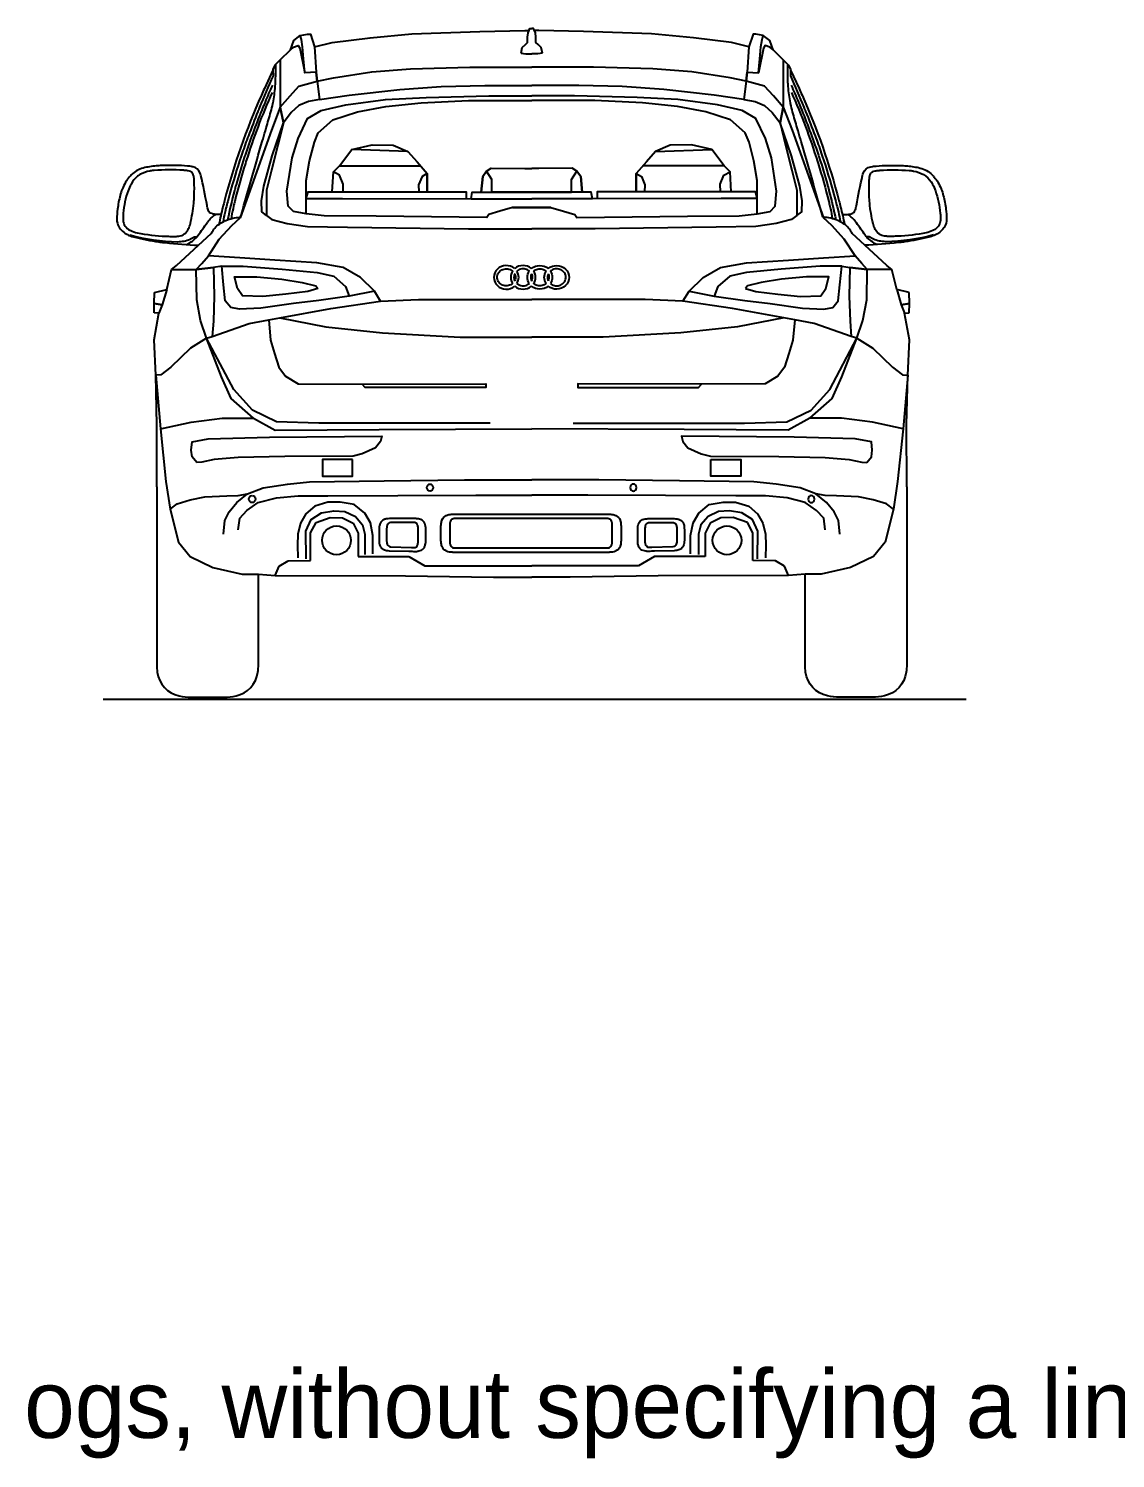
# Model space of a CAD drawing. Header units: millimetres. Extents: x -736 to -723.1, y -2314.2 to -2307.3.
# Drawn here: x -730.685 to -727.963, y -2314.202 to -2310.62 of the extents above; entities that cross this region are included whole.
import ezdxf

# ---------------------------------------------------------------- set-up
doc = ezdxf.new("R2010")
doc.units = ezdxf.units.MM
doc.layers.add('DwgFree.com-Lineas perimetro', color=250, linetype='Continuous')

msp = doc.modelspace()

# ---------------------------------------------------------------- linework, layer by layer
at = {"layer": 'DwgFree.com-Lineas perimetro', "color": 18, "true_color": 0x000000}
for p, q in [((-729.9561, -2310.7976), (-729.8818, -2310.7863)), ((-729.8818, -2310.7863), (-729.7556, -2310.7727)), ((-729.7556, -2310.7727), (-729.6516, -2310.7653)), ((-729.6516, -2310.7653), (-729.5427, -2310.7628)), ((-729.1982, -2310.7653), (-729.3071, -2310.7628)), ((-729.0942, -2310.7727), (-729.1982, -2310.7653)), ((-728.9679, -2310.7863), (-729.0942, -2310.7727)), ((-728.8937, -2310.7976), (-728.9679, -2310.7863)), ((-730.3707, -2311.3089), (-730.3697, -2311.2814)), ((-730.3697, -2311.2814), (-730.339, -2311.2739)), ((-730.339, -2311.2739), (-730.3503, -2311.3116)), ((-728.4801, -2311.2814), (-728.5108, -2311.2739)), ((-728.5108, -2311.2739), (-728.4995, -2311.3116)), ((-728.4791, -2311.3089), (-728.4801, -2311.2814)), ((-730.3708, -2311.3993), (-730.3588, -2311.3326)), ((-730.3702, -2311.3321), (-730.3707, -2311.3089)), ((-730.3503, -2311.3116), (-730.3707, -2311.3089)), ((-730.3707, -2311.3089), (-730.3503, -2311.3116)), ((-730.3588, -2311.3326), (-730.3702, -2311.3321)), ((-730.3503, -2311.3116), (-730.3588, -2311.3326)), ((-728.4995, -2311.3116), (-728.4791, -2311.3089)), ((-728.4791, -2311.3089), (-728.4995, -2311.3116)), ((-728.4995, -2311.3116), (-728.491, -2311.3326)), ((-728.491, -2311.3326), (-728.4796, -2311.3321)), ((-728.479, -2311.3993), (-728.491, -2311.3326)), ((-728.4796, -2311.3321), (-728.4791, -2311.3089)), ((-730.3664, -2311.4878), (-730.3708, -2311.3993)), ((-728.4834, -2311.4878), (-728.479, -2311.3993)), ((-730.3636, -2311.6127), (-730.3664, -2311.4878)), ((-730.3664, -2311.4878), (-730.3549, -2311.6228)), ((-728.4834, -2311.4878), (-728.4949, -2311.6228)), ((-728.4862, -2311.6127), (-728.4834, -2311.4878)), ((-730.364, -2311.768), (-730.3636, -2311.6127)), ((-728.4858, -2311.768), (-728.4862, -2311.6127)), ((-730.3549, -2311.6228), (-730.3413, -2311.7544)), ((-728.4949, -2311.6228), (-728.5085, -2311.7544)), ((-730.3413, -2311.7544), (-730.3305, -2311.8243)), ((-728.5085, -2311.7544), (-728.5193, -2311.8243)), ((-730.3305, -2311.8243), (-730.3096, -2311.9066)), ((-728.5193, -2311.8243), (-728.5401, -2311.9066)), ((-729.9788, -2311.8831), (-729.9649, -2311.8572)), ((-729.9649, -2311.8572), (-729.9294, -2311.8448)), ((-729.9294, -2311.8448), (-729.8987, -2311.8457)), ((-729.8987, -2311.8457), (-729.8718, -2311.8591)), ((-729.8718, -2311.8591), (-729.8593, -2311.8841)), ((-728.978, -2311.8591), (-728.9905, -2311.8841)), ((-728.9511, -2311.8457), (-728.978, -2311.8591)), ((-728.9204, -2311.8448), (-728.9511, -2311.8457)), ((-728.8848, -2311.8572), (-728.9204, -2311.8448)), ((-728.871, -2311.8831), (-728.8848, -2311.8572)), ((-730.3096, -2311.9066), (-730.2806, -2311.9425)), ((-729.9788, -2311.9525), (-729.9788, -2311.8831)), ((-729.8593, -2311.8841), (-729.8593, -2311.9427)), ((-728.9905, -2311.8841), (-728.9905, -2311.9427)), ((-728.871, -2311.9525), (-728.871, -2311.8831)), ((-728.5401, -2311.9066), (-728.5692, -2311.9425)), ((-730.2806, -2311.9425), (-730.2232, -2311.9699)), ((-729.8593, -2311.9427), (-729.7326, -2311.9427)), ((-729.7326, -2311.9427), (-729.6922, -2311.9657)), ((-729.1172, -2311.9427), (-729.1575, -2311.9657)), ((-728.9905, -2311.9427), (-729.1172, -2311.9427)), ((-728.5692, -2311.9425), (-728.6265, -2311.9699)), ((-730.2232, -2311.9699), (-730.1497, -2311.987)), ((-730.0677, -2311.9903), (-730.0574, -2311.9669)), ((-730.0574, -2311.9669), (-730.0352, -2311.9537)), ((-730.0352, -2311.9537), (-729.9788, -2311.9525)), ((-729.6922, -2311.9657), (-729.4249, -2311.9657)), ((-729.1575, -2311.9657), (-729.4249, -2311.9657)), ((-728.8146, -2311.9537), (-728.871, -2311.9525)), ((-728.7923, -2311.9669), (-728.8146, -2311.9537)), ((-728.7821, -2311.9903), (-728.7923, -2311.9669)), ((-728.6265, -2311.9699), (-728.7001, -2311.987)), ((-730.1497, -2311.987), (-730.1093, -2311.987)), ((-730.1093, -2311.987), (-730.0677, -2311.9903)), ((-728.7405, -2311.987), (-728.7821, -2311.9903)), ((-728.7001, -2311.987), (-728.7405, -2311.987))]:
    msp.add_line(p, q, dxfattribs=at)
for points in [[(-730.0681, -2310.7117), (-730.0545, -2310.6981), (-730.0292, -2310.6727), (-730.021, -2310.6499), (-730.0046, -2310.6374), (-729.9863, -2310.6335), (-729.9793, -2310.6335), (-729.9687, -2310.6653), (-729.9645, -2310.729), (-729.9931, -2310.7304), (-729.9962, -2310.696), (-729.9989, -2310.6652), (-730.0017, -2310.6472), (-730.0046, -2310.6374)], [(-729.9687, -2310.6653), (-729.925, -2310.6551), (-729.8299, -2310.6431), (-729.7249, -2310.6332), (-729.5547, -2310.627), (-729.4425, -2310.625), (-729.4316, -2310.6249)], [(-729.4515, -2310.6811), (-729.4485, -2310.6674), (-729.4409, -2310.66), (-729.4354, -2310.6543), (-729.4354, -2310.6412), (-729.434, -2310.6302), (-729.4294, -2310.6199), (-729.4249, -2310.6199)], [(-729.3983, -2310.6811), (-729.4013, -2310.6674), (-729.4089, -2310.66), (-729.4144, -2310.6543), (-729.4144, -2310.6412), (-729.4158, -2310.6302), (-729.4204, -2310.6199), (-729.4249, -2310.6199)], [(-728.8811, -2310.6653), (-728.9248, -2310.6551), (-729.0199, -2310.6431), (-729.1248, -2310.6332), (-729.2951, -2310.627), (-729.4073, -2310.625), (-729.4182, -2310.6249)], [(-728.7817, -2310.7117), (-728.7953, -2310.6981), (-728.8206, -2310.6727), (-728.8288, -2310.6499), (-728.8452, -2310.6374), (-728.8635, -2310.6335), (-728.8705, -2310.6335), (-728.8811, -2310.6653), (-728.8853, -2310.729), (-728.8567, -2310.7304), (-728.8536, -2310.696), (-728.8509, -2310.6652), (-728.8481, -2310.6472), (-728.8452, -2310.6374)], [(-730.0292, -2310.6727), (-730.0211, -2310.6666), (-730.0098, -2310.6619), (-730.0056, -2310.6691), (-729.9931, -2310.7304)], [(-729.4515, -2310.6811), (-729.4398, -2310.6833), (-729.4249, -2310.6833)], [(-729.3983, -2310.6811), (-729.41, -2310.6833), (-729.4249, -2310.6833)], [(-728.8206, -2310.6727), (-728.8287, -2310.6666), (-728.84, -2310.6619), (-728.8442, -2310.6691), (-728.8567, -2310.7304)], [(-730.0545, -2310.6981), (-730.0545, -2310.817), (-730.0301, -2310.788), (-730.0081, -2310.7642), (-729.9622, -2310.7518), (-729.9645, -2310.729), (-729.9622, -2310.7518), (-729.9217, -2310.743), (-729.8256, -2310.728), (-729.7284, -2310.7209), (-729.5799, -2310.7165), (-729.4249, -2310.7165)], [(-728.7953, -2310.6981), (-728.7953, -2310.817), (-728.8197, -2310.788), (-728.8417, -2310.7642), (-728.8875, -2310.7518), (-728.8853, -2310.729), (-728.8875, -2310.7518), (-728.9281, -2310.743), (-729.0242, -2310.728), (-729.1214, -2310.7209), (-729.2699, -2310.7165), (-729.4249, -2310.7165)], [(-729.9622, -2310.7518), (-729.9561, -2310.7976), (-729.9841, -2310.8028), (-730.0082, -2310.8129), (-730.0274, -2310.8299), (-730.0469, -2310.8561), (-730.0545, -2310.817), (-730.0469, -2310.8561), (-730.0608, -2310.9117), (-730.0765, -2310.9743), (-730.0891, -2311.0245), (-730.0891, -2311.088), (-730.1009, -2311.0789), (-730.1019, -2311.0513), (-730.0961, -2311.0145), (-730.0753, -2310.9386), (-730.0469, -2310.8561)], [(-728.8875, -2310.7518), (-728.8937, -2310.7976), (-728.8657, -2310.8028), (-728.8416, -2310.8129), (-728.8224, -2310.8299), (-728.8029, -2310.8561), (-728.7953, -2310.817), (-728.8029, -2310.8561), (-728.789, -2310.9117), (-728.7733, -2310.9743), (-728.7607, -2311.0245), (-728.7607, -2311.088), (-728.7488, -2311.0789), (-728.7479, -2311.0513), (-728.7537, -2311.0145), (-728.7745, -2310.9386), (-728.8029, -2310.8561)], [(-729.4731, -2311.0684), (-729.4249, -2311.0684), (-729.4731, -2311.0684), (-729.5046, -2311.0777), (-729.5327, -2311.0859), (-729.5376, -2311.0932), (-729.8145, -2311.0897), (-729.9443, -2311.0887), (-729.9896, -2311.0839), (-730.0216, -2311.0784), (-730.0345, -2311.0648), (-730.0379, -2311.0268), (-730.025, -2310.9439), (-730.01, -2310.895), (-729.9862, -2310.8447), (-729.9523, -2310.825), (-729.8904, -2310.8107), (-729.7912, -2310.7978), (-729.6892, -2310.7924), (-729.532, -2310.7886), (-729.4249, -2310.7886)], [(-729.5427, -2310.7628), (-729.4249, -2310.7628)], [(-729.3071, -2310.7628), (-729.4249, -2310.7628)], [(-729.3767, -2311.0684), (-729.4249, -2311.0684), (-729.3767, -2311.0684), (-729.3452, -2311.0777), (-729.3171, -2311.0859), (-729.3122, -2311.0932), (-729.0352, -2311.0897), (-728.9055, -2311.0887), (-728.8601, -2311.0839), (-728.8282, -2311.0784), (-728.8153, -2311.0648), (-728.8119, -2311.0268), (-728.8248, -2310.9439), (-728.8398, -2310.895), (-728.8635, -2310.8447), (-728.8975, -2310.825), (-728.9594, -2310.8107), (-729.0586, -2310.7978), (-729.1606, -2310.7924), (-729.3177, -2310.7886), (-729.4249, -2310.7886)], [(-730.0545, -2310.817), (-730.0767, -2310.8742), (-730.1552, -2311.0944)], [(-729.9896, -2311.0839), (-729.9896, -2311.0456), (-729.9896, -2311.0003), (-729.9811, -2310.9515), (-729.9691, -2310.9044), (-729.9597, -2310.8813), (-729.9229, -2310.8487), (-729.8612, -2310.8282), (-729.7901, -2310.8153), (-729.7019, -2310.8059), (-729.5829, -2310.7999), (-729.4672, -2310.7999), (-729.4249, -2310.7999)], [(-728.8601, -2311.0839), (-728.8601, -2311.0456), (-728.8601, -2311.0003), (-728.8687, -2310.9515), (-728.8807, -2310.9044), (-728.8901, -2310.8813), (-728.9269, -2310.8487), (-728.9886, -2310.8282), (-729.0597, -2310.8153), (-729.1479, -2310.8059), (-729.2669, -2310.7999), (-729.3825, -2310.7999), (-729.4249, -2310.7999)], [(-728.7953, -2310.817), (-728.773, -2310.8742), (-728.6946, -2311.0944)], [(-729.9245, -2311.0289), (-729.9216, -2310.9785), (-729.9065, -2310.9634), (-729.8758, -2310.9229), (-729.8248, -2310.9113), (-729.772, -2310.9118), (-729.7349, -2310.9275), (-729.7122, -2310.9536), (-729.6865, -2310.9833), (-729.6865, -2311.0289), (-729.6865, -2310.9833), (-729.6994, -2310.9907), (-729.7081, -2311.0116), (-729.7076, -2311.0289)], [(-729.7349, -2310.9275), (-729.8758, -2310.9229)], [(-728.9253, -2311.0289), (-728.9282, -2310.9785), (-728.9433, -2310.9634), (-728.974, -2310.9229), (-729.025, -2310.9113), (-729.0778, -2310.9118), (-729.1149, -2310.9275), (-729.1375, -2310.9536), (-729.1633, -2310.9833), (-729.1633, -2311.0289), (-729.1633, -2310.9833), (-729.1504, -2310.9907), (-729.1417, -2311.0116), (-729.1421, -2311.0289)], [(-729.1149, -2310.9275), (-728.974, -2310.9229)], [(-729.9065, -2310.9634), (-729.7055, -2310.9634), (-729.7045, -2310.9625)], [(-729.5769, -2311.0465), (-729.5739, -2311.0296), (-729.5512, -2311.0296), (-729.5249, -2311.0296), (-729.4249, -2311.0296), (-729.5249, -2311.0296), (-729.5245, -2310.9978), (-729.5381, -2310.9774), (-729.5476, -2310.9906), (-729.5512, -2311.0296), (-729.5476, -2310.9906), (-729.5381, -2310.9774), (-729.5263, -2310.9697), (-729.4424, -2310.9702), (-729.4249, -2310.9703)], [(-729.2729, -2311.0465), (-729.2759, -2311.0296), (-729.2986, -2311.0296), (-729.3249, -2311.0296), (-729.4249, -2311.0296), (-729.3249, -2311.0296), (-729.3253, -2310.9978), (-729.3117, -2310.9774), (-729.3022, -2310.9906), (-729.2986, -2311.0296), (-729.3022, -2310.9906), (-729.3117, -2310.9774), (-729.3235, -2310.9697), (-729.4074, -2310.9702), (-729.4249, -2310.9703)], [(-728.9433, -2310.9634), (-729.1443, -2310.9634), (-729.1453, -2310.9625)], [(-729.8974, -2311.0289), (-729.8972, -2311.0098), (-729.9059, -2310.9872), (-729.9216, -2310.9785)], [(-728.9524, -2311.0289), (-728.9526, -2311.0098), (-728.9439, -2310.9872), (-728.9282, -2310.9785)], [(-729.9896, -2311.0456), (-729.9849, -2311.0289), (-729.9245, -2311.0289), (-729.8974, -2311.0289), (-729.7076, -2311.0289), (-729.6856, -2311.0289), (-729.5887, -2311.0289), (-729.5887, -2311.0465)], [(-729.9896, -2311.0456), (-729.8989, -2311.0456), (-729.5769, -2311.0465), (-729.4249, -2311.0465)], [(-728.8601, -2311.0456), (-728.9509, -2311.0456), (-729.2729, -2311.0465), (-729.4249, -2311.0465)], [(-728.8601, -2311.0456), (-728.8649, -2311.0289), (-728.9253, -2311.0289), (-728.9524, -2311.0289), (-729.1421, -2311.0289), (-729.1642, -2311.0289), (-729.2611, -2311.0289), (-729.2611, -2311.0465)], [(-730.3269, -2311.2237), (-730.2651, -2311.2237), (-730.2514, -2311.2083), (-730.2346, -2311.1893), (-730.2076, -2311.1474), (-730.1762, -2311.1136), (-730.1552, -2311.0944)], [(-730.0891, -2311.088), (-730.0757, -2311.0984), (-730.0371, -2311.1084), (-729.9862, -2311.1156), (-729.8865, -2311.1171), (-729.5835, -2311.1215), (-729.4249, -2311.1215)], [(-728.7607, -2311.088), (-728.7741, -2311.0984), (-728.8127, -2311.1084), (-728.8636, -2311.1156), (-728.9633, -2311.1171), (-729.2663, -2311.1215), (-729.4249, -2311.1215)], [(-728.5228, -2311.2237), (-728.5847, -2311.2237), (-728.5983, -2311.2083), (-728.6152, -2311.1893), (-728.6422, -2311.1474), (-728.6736, -2311.1136), (-728.6946, -2311.0944)], [(-730.339, -2311.2739), (-730.3269, -2311.2237), (-730.3142, -2311.2137), (-730.259, -2311.1628), (-730.2274, -2311.1329)], [(-728.5108, -2311.2739), (-728.5228, -2311.2237), (-728.5356, -2311.2137), (-728.5908, -2311.1628), (-728.6224, -2311.1329)], [(-730.2391, -2311.3955), (-730.225, -2311.391), (-730.1325, -2311.3591), (-730.0836, -2311.3496), (-730.0559, -2311.3443), (-729.9279, -2311.3209), (-729.8037, -2311.3031), (-729.819, -2311.2776), (-729.8539, -2311.2436), (-729.8972, -2311.2181), (-729.9627, -2311.207), (-730.0682, -2311.2002), (-730.1557, -2311.1943), (-730.2346, -2311.1893)], [(-728.6106, -2311.3955), (-728.6248, -2311.391), (-728.7173, -2311.3591), (-728.7662, -2311.3496), (-728.7939, -2311.3443), (-728.9219, -2311.3209), (-729.0461, -2311.3031), (-729.0308, -2311.2776), (-728.9959, -2311.2436), (-728.9525, -2311.2181), (-728.8871, -2311.207), (-728.7816, -2311.2002), (-728.694, -2311.1943), (-728.6152, -2311.1893)], [(-730.2013, -2311.2152), (-730.2216, -2311.2188), (-730.2651, -2311.2237), (-730.2216, -2311.2188), (-730.2198, -2311.2904), (-730.2222, -2311.353), (-730.225, -2311.391)], [(-730.2391, -2311.3955), (-730.2542, -2311.3512), (-730.2638, -2311.2996), (-730.2651, -2311.2237)], [(-729.819, -2311.2776), (-729.8819, -2311.2903), (-729.9584, -2311.3011), (-730.0217, -2311.3089), (-730.1029, -2311.3202), (-730.1566, -2311.3232), (-730.1787, -2311.319), (-730.1924, -2311.3017), (-730.1966, -2311.2618), (-730.2013, -2311.2152), (-730.1476, -2311.2152), (-730.0497, -2311.223), (-729.9626, -2311.2313), (-729.9208, -2311.2403), (-729.891, -2311.2659), (-729.8819, -2311.2903)], [(-729.0308, -2311.2776), (-728.9678, -2311.2903), (-728.8914, -2311.3011), (-728.8281, -2311.3089), (-728.7469, -2311.3202), (-728.6932, -2311.3232), (-728.6711, -2311.319), (-728.6574, -2311.3017), (-728.6532, -2311.2618), (-728.6484, -2311.2152), (-728.7022, -2311.2152), (-728.8, -2311.223), (-728.8872, -2311.2313), (-728.929, -2311.2403), (-728.9588, -2311.2659), (-728.9678, -2311.2903)], [(-728.6484, -2311.2152), (-728.6282, -2311.2188), (-728.5847, -2311.2237), (-728.6282, -2311.2188), (-728.6299, -2311.2904), (-728.6276, -2311.353), (-728.6248, -2311.391)], [(-728.6106, -2311.3955), (-728.5955, -2311.3512), (-728.586, -2311.2996), (-728.5847, -2311.2237)], [(-729.9602, -2311.2707), (-729.9859, -2311.2785), (-730.0408, -2311.285), (-730.0981, -2311.291), (-730.1488, -2311.2892), (-730.1614, -2311.2713), (-730.1691, -2311.2415), (-730.113, -2311.2421), (-730.0503, -2311.2474), (-729.9996, -2311.2564), (-729.9656, -2311.2641), (-729.9602, -2311.2707)], [(-728.8896, -2311.2707), (-728.8639, -2311.2785), (-728.809, -2311.285), (-728.7517, -2311.291), (-728.701, -2311.2892), (-728.6884, -2311.2713), (-728.6807, -2311.2415), (-728.7368, -2311.2421), (-728.7994, -2311.2474), (-728.8502, -2311.2564), (-728.8842, -2311.2641), (-728.8896, -2311.2707)], [(-729.8037, -2311.3031), (-729.7087, -2311.299), (-729.5036, -2311.299), (-729.4249, -2311.299)], [(-729.0461, -2311.3031), (-729.1411, -2311.299), (-729.3462, -2311.299), (-729.4249, -2311.299)], [(-730.0836, -2311.3496), (-730.079, -2311.4008), (-730.0688, -2311.4336), (-730.0581, -2311.4683), (-730.0414, -2311.4909), (-730.0098, -2311.5099), (-729.8499, -2311.511), (-729.5401, -2311.5102), (-729.5401, -2311.5192), (-729.8424, -2311.5192), (-729.8499, -2311.511)], [(-730.0559, -2311.3443), (-729.9406, -2311.3674), (-729.7985, -2311.3821), (-729.6041, -2311.3928), (-729.4249, -2311.3928)], [(-728.7939, -2311.3443), (-728.9092, -2311.3674), (-729.0513, -2311.3821), (-729.2456, -2311.3928), (-729.4249, -2311.3928)], [(-728.7662, -2311.3496), (-728.7708, -2311.4008), (-728.7809, -2311.4336), (-728.7917, -2311.4683), (-728.8084, -2311.4909), (-728.84, -2311.5099), (-728.9999, -2311.511), (-729.3097, -2311.5102), (-729.3097, -2311.5192), (-729.0074, -2311.5192), (-728.9999, -2311.511)], [(-730.3549, -2311.6228), (-730.278, -2311.6059), (-730.2003, -2311.5962), (-730.1215, -2311.5962), (-730.1776, -2311.5465), (-730.2014, -2311.4926), (-730.2391, -2311.3955), (-730.2791, -2311.4203), (-730.3287, -2311.4678), (-730.3537, -2311.4872), (-730.3664, -2311.4878)], [(-729.5286, -2311.6083), (-729.9579, -2311.6083), (-730.064, -2311.6054), (-730.1245, -2311.5762), (-730.1711, -2311.5243), (-730.2391, -2311.3955)], [(-729.3212, -2311.6083), (-728.8919, -2311.6083), (-728.7858, -2311.6054), (-728.7253, -2311.5762), (-728.6787, -2311.5243), (-728.6106, -2311.3955)], [(-728.4949, -2311.6228), (-728.5718, -2311.6059), (-728.6495, -2311.5962), (-728.7283, -2311.5962), (-728.6722, -2311.5465), (-728.6484, -2311.4926), (-728.6106, -2311.3955), (-728.5707, -2311.4203), (-728.5211, -2311.4678), (-728.4961, -2311.4872), (-728.4834, -2311.4878)], [(-730.1215, -2311.5962), (-730.0673, -2311.6258), (-729.8067, -2311.6245), (-729.4249, -2311.6225)], [(-728.7283, -2311.5962), (-728.7825, -2311.6258), (-729.0431, -2311.6245), (-729.4249, -2311.6225)], [(-730.2638, -2311.7071), (-730.2753, -2311.6932), (-730.2777, -2311.6764), (-730.2753, -2311.6556), (-730.2348, -2311.6481), (-730.0817, -2311.6436), (-729.8002, -2311.6408), (-729.8034, -2311.6544), (-729.8158, -2311.67), (-729.8496, -2311.6856), (-729.8724, -2311.6908), (-730.0435, -2311.6921), (-730.1599, -2311.6947), (-730.2198, -2311.6993), (-730.2512, -2311.7061), (-730.2638, -2311.7071)], [(-728.586, -2311.7071), (-728.5744, -2311.6932), (-728.5721, -2311.6764), (-728.5744, -2311.6556), (-728.615, -2311.6481), (-728.7681, -2311.6436), (-729.0496, -2311.6408), (-729.0464, -2311.6544), (-729.034, -2311.67), (-729.0002, -2311.6856), (-728.9774, -2311.6908), (-728.8063, -2311.6921), (-728.6899, -2311.6947), (-728.63, -2311.6993), (-728.5986, -2311.7061), (-728.586, -2311.7071)], [(-730.1966, -2311.8865), (-730.1931, -2311.8522), (-730.1825, -2311.8302), (-730.1631, -2311.8073), (-730.1367, -2311.7853), (-730.0971, -2311.7703), (-730.0368, -2311.7611), (-729.9812, -2311.7555), (-729.7947, -2311.7531), (-729.5929, -2311.7505), (-729.4249, -2311.7505)], [(-728.6532, -2311.8865), (-728.6567, -2311.8522), (-728.6673, -2311.8302), (-728.6867, -2311.8073), (-728.7131, -2311.7853), (-728.7527, -2311.7703), (-728.813, -2311.7611), (-728.8686, -2311.7555), (-729.0551, -2311.7531), (-729.2569, -2311.7505), (-729.4249, -2311.7505)], [(-730.3305, -2311.8243), (-730.3132, -2311.8103), (-730.2802, -2311.8004), (-730.2433, -2311.7931), (-730.1882, -2311.7909), (-730.16, -2311.7893), (-730.1367, -2311.7853)], [(-730.16, -2311.8761), (-730.1563, -2311.8461), (-730.1384, -2311.8272), (-730.1098, -2311.807), (-730.0643, -2311.7952), (-730.0101, -2311.7902), (-729.9357, -2311.7902), (-729.7599, -2311.7897), (-729.5652, -2311.7892), (-729.4249, -2311.7892)], [(-728.6898, -2311.8761), (-728.6935, -2311.8461), (-728.7114, -2311.8272), (-728.74, -2311.807), (-728.7855, -2311.7952), (-728.8397, -2311.7902), (-728.914, -2311.7902), (-729.0899, -2311.7897), (-729.2846, -2311.7892), (-729.4249, -2311.7892)], [(-728.5193, -2311.8243), (-728.5365, -2311.8103), (-728.5695, -2311.8004), (-728.6065, -2311.7931), (-728.6616, -2311.7909), (-728.6898, -2311.7893), (-728.7131, -2311.7853)], [(-729.8229, -2311.9356), (-729.8229, -2311.8897), (-729.8288, -2311.858), (-729.8431, -2311.8343), (-729.8693, -2311.8126), (-729.9044, -2311.8062), (-729.9356, -2311.8062), (-729.9682, -2311.8165), (-729.9904, -2311.8358), (-730.0038, -2311.859), (-730.0107, -2311.8862), (-730.0112, -2311.9144), (-730.0107, -2311.9455)], [(-729.99, -2311.9483), (-729.9908, -2311.8789), (-729.9776, -2311.8501), (-729.9514, -2311.8333), (-729.9202, -2311.8279), (-729.8926, -2311.8294), (-729.8664, -2311.8422), (-729.8486, -2311.8635), (-729.8426, -2311.8867), (-729.8426, -2311.9371)], [(-729.0269, -2311.9356), (-729.0269, -2311.8897), (-729.021, -2311.858), (-729.0066, -2311.8343), (-728.9805, -2311.8126), (-728.9454, -2311.8062), (-728.9142, -2311.8062), (-728.8816, -2311.8165), (-728.8594, -2311.8358), (-728.846, -2311.859), (-728.8391, -2311.8862), (-728.8386, -2311.9144), (-728.8391, -2311.9455)], [(-728.8598, -2311.9483), (-728.859, -2311.8789), (-728.8722, -2311.8501), (-728.8984, -2311.8333), (-728.9295, -2311.8279), (-728.9572, -2311.8294), (-728.9834, -2311.8422), (-729.0012, -2311.8635), (-729.0071, -2311.8867), (-729.0071, -2311.9371)], [(-730.0677, -2311.9903), (-729.7412, -2311.9907), (-729.5209, -2311.9945), (-729.4249, -2311.9945)], [(-728.7821, -2311.9903), (-729.1086, -2311.9907), (-729.3288, -2311.9945), (-729.4249, -2311.9945)], [(-730.4985, -2312.3), (-728.3366, -2312.3)]]:
    msp.add_lwpolyline(points, dxfattribs=at)
for points in [[(-730.2274, -2311.1329, -0.010306), (-730.2251, -2311.1288, -0.1177), (-730.204, -2311.1074, -0.020803), (-730.1974, -2311.1036), (-730.1961, -2311.103, -0.018672), (-730.1913, -2311.1008, -0.087689), (-730.1552, -2311.0925, 0.297799), (-730.1542, -2311.0917), (-730.152, -2311.0858, 0.022608), (-730.1519, -2311.0856, -0.003245), (-730.0996, -2310.9024, 0.000387), (-730.0919, -2310.8762), (-730.0898, -2310.8688, 0.00104), (-730.0781, -2310.8282, 0.020743), (-730.0731, -2310.8079), (-730.0727, -2310.8059, 0.030301), (-730.0672, -2310.7652), (-730.0671, -2310.7638, 0.012572), (-730.0662, -2310.7461, 0.007368), (-730.0659, -2310.7122, 0.798086), (-730.0681, -2310.7117), (-730.0733, -2310.7226, 0.123965), (-730.0734, -2310.7231), (-730.0733, -2310.7241), (-730.0944, -2310.7698, 0.003317), (-730.1019, -2310.7864, 0.041173), (-730.1942, -2311.0509), (-730.1943, -2311.051, 0.001377), (-730.1984, -2311.067, 0.011537), (-730.2083, -2311.1103)], [(-730.0733, -2310.7241), (-730.0726, -2310.7377, -0.118691), (-730.0728, -2310.7385, 0.008418), (-730.1064, -2310.8169, 0.00039), (-730.1106, -2310.8273), (-730.1109, -2310.8279, 0.006704), (-730.1345, -2310.8884, 0.008977), (-730.15, -2310.932), (-730.1524, -2310.9391, 0.015337), (-730.1814, -2311.0353), (-730.1862, -2311.0531, 0.005343), (-730.1906, -2311.0701), (-730.1928, -2311.0791, 0.017151), (-730.198, -2311.104)], [(-728.6224, -2311.1329, 0.010306), (-728.6247, -2311.1288, 0.1177), (-728.6457, -2311.1074, 0.020803), (-728.6524, -2311.1036), (-728.6537, -2311.103, 0.018672), (-728.6585, -2311.1008, 0.087689), (-728.6946, -2311.0925, -0.297799), (-728.6956, -2311.0917), (-728.6978, -2311.0858, -0.022608), (-728.6979, -2311.0856, 0.003245), (-728.7502, -2310.9024, -0.000387), (-728.7579, -2310.8762), (-728.76, -2310.8688, -0.00104), (-728.7717, -2310.8282, -0.020743), (-728.7767, -2310.8079), (-728.7771, -2310.8059, -0.030301), (-728.7826, -2310.7652), (-728.7827, -2310.7638, -0.012572), (-728.7836, -2310.7461, -0.007368), (-728.7839, -2310.7122, -0.798086), (-728.7817, -2310.7117), (-728.7765, -2310.7226, -0.123965), (-728.7764, -2310.7231), (-728.7765, -2310.7241), (-728.7554, -2310.7698, -0.003317), (-728.7479, -2310.7864, -0.041173), (-728.6555, -2311.0509), (-728.6555, -2311.051, -0.001377), (-728.6514, -2311.067, -0.011537), (-728.6415, -2311.1103)], [(-728.7765, -2310.7241), (-728.7772, -2310.7377, 0.118691), (-728.777, -2310.7385, -0.008418), (-728.7434, -2310.8169, -0.00039), (-728.7392, -2310.8273), (-728.7389, -2310.8279, -0.006704), (-728.7153, -2310.8884, -0.008977), (-728.6997, -2310.932), (-728.6974, -2310.9391, -0.015337), (-728.6684, -2311.0353), (-728.6636, -2311.0531, -0.005343), (-728.6592, -2311.0701), (-728.657, -2311.0791, -0.017151), (-728.6518, -2311.104)], [(-730.0745, -2310.7617, 0.007844), (-730.0926, -2310.8038, 0.000181), (-730.096, -2310.8122), (-730.098, -2310.8169, 0.016111), (-730.1419, -2310.9341), (-730.1429, -2310.9373, 0.002517), (-730.1448, -2310.9429, 0.011934), (-730.1652, -2311.0109, 0.000919), (-730.1664, -2311.015), (-730.1688, -2311.024, 0.000492), (-730.1692, -2311.0256, 0.015324), (-730.1865, -2311.0988)], [(-728.7753, -2310.7617, -0.007844), (-728.7572, -2310.8038, -0.000181), (-728.7537, -2310.8122), (-728.7518, -2310.8169, -0.016111), (-728.7079, -2310.9341), (-728.7069, -2310.9373, -0.002517), (-728.705, -2310.9429, -0.011934), (-728.6846, -2311.0109, -0.000919), (-728.6834, -2311.015), (-728.681, -2311.024, -0.000492), (-728.6806, -2311.0256, -0.015324), (-728.6633, -2311.0988)], [(-730.0752, -2310.7799, 0.029177), (-730.1405, -2310.9528), (-730.1421, -2310.9578, 0.015273), (-730.1687, -2311.0529, 0.004335), (-730.1715, -2311.0648), (-730.1729, -2311.0712, 0.011764), (-730.178, -2311.0961)], [(-728.7746, -2310.7799, -0.029177), (-728.7093, -2310.9528), (-728.7077, -2310.9578, -0.015273), (-728.6811, -2311.0529, -0.004335), (-728.6783, -2311.0648), (-728.6768, -2311.0712, -0.011764), (-728.6718, -2311.0961)], [(-730.2036, -2311.086), (-730.2119, -2311.086, -0.029985), (-730.2158, -2311.0858, -0.031365), (-730.2228, -2311.0844, -0.017493), (-730.225, -2311.0838), (-730.2264, -2311.0834, -0.2349), (-730.2348, -2311.0751), (-730.2353, -2311.0738, -0.039086), (-730.238, -2311.0632, 0.011664), (-730.2533, -2310.9876, 0.03714), (-730.255, -2310.9822), (-730.2551, -2310.9818, 0.25629), (-730.2738, -2310.9661), (-730.275, -2310.9659, 0.029393), (-730.2873, -2310.9642, 0.027837), (-730.3469, -2310.9629, 0.011535), (-730.3631, -2310.9638), (-730.3657, -2310.964, 0.041625), (-730.3978, -2310.9692, 0.134093), (-730.4274, -2310.9859, 0.027421), (-730.4325, -2310.9915), (-730.4329, -2310.992, 0.037683), (-730.4419, -2311.005, 0.035146), (-730.4499, -2311.0211), (-730.4503, -2311.022, 0.035728), (-730.4556, -2311.0379, 0.029875), (-730.4622, -2311.0724, 0.029643), (-730.4639, -2311.0967), (-730.4639, -2311.0974, 0.133765), (-730.4589, -2311.1162), (-730.4588, -2311.1163, 0.027989), (-730.4569, -2311.1194, 0.131851), (-730.4343, -2311.1375), (-730.4328, -2311.1381, 0.044416), (-730.419, -2311.1427, 0.022925), (-730.3596, -2311.1541), (-730.3563, -2311.1546, 0.011549), (-730.3429, -2311.1562, 0.009609), (-730.259, -2311.1628)], [(-728.6462, -2311.086), (-728.6379, -2311.086, 0.029985), (-728.634, -2311.0858, 0.031365), (-728.627, -2311.0844, 0.017493), (-728.6248, -2311.0838), (-728.6234, -2311.0834, 0.2349), (-728.615, -2311.0751), (-728.6145, -2311.0738, 0.039086), (-728.6118, -2311.0632, -0.011664), (-728.5965, -2310.9876, -0.03714), (-728.5948, -2310.9822), (-728.5946, -2310.9818, -0.25629), (-728.576, -2310.9661), (-728.5748, -2310.9659, -0.029393), (-728.5625, -2310.9642, -0.027837), (-728.5029, -2310.9629, -0.011535), (-728.4867, -2310.9638), (-728.4841, -2310.964, -0.041625), (-728.452, -2310.9692, -0.134093), (-728.4224, -2310.9859, -0.027421), (-728.4172, -2310.9915), (-728.4169, -2310.992, -0.037683), (-728.4078, -2311.005, -0.035146), (-728.3998, -2311.0211), (-728.3995, -2311.022, -0.035728), (-728.3942, -2311.0379, -0.029875), (-728.3876, -2311.0724, -0.029643), (-728.3859, -2311.0967), (-728.3859, -2311.0974, -0.133765), (-728.3908, -2311.1162), (-728.3909, -2311.1163, -0.027989), (-728.3929, -2311.1194, -0.131851), (-728.4155, -2311.1375), (-728.417, -2311.1381, -0.044416), (-728.4308, -2311.1427, -0.022925), (-728.4902, -2311.1541), (-728.4935, -2311.1546, -0.011549), (-728.5069, -2311.1562, -0.009609), (-728.5908, -2311.1628)], [(-730.2889, -2311.1608, 0.10037), (-730.2623, -2311.1407, 0.025748), (-730.2601, -2311.1378, 0.000045), (-730.2379, -2311.1066, -0.000029), (-730.2379, -2311.1066), (-730.2379, -2311.1066, -0.003334), (-730.2365, -2311.1046, -0.080789), (-730.2171, -2311.0856)], [(-728.5609, -2311.1608, -0.10037), (-728.5874, -2311.1407, -0.025748), (-728.5897, -2311.1378, -0.000045), (-728.6119, -2311.1066, 0.000029), (-728.6119, -2311.1066), (-728.6119, -2311.1066, 0.003334), (-728.6133, -2311.1046, 0.080789), (-728.6327, -2311.0856)], [(-730.4312, -2311.1367, 0.066273), (-730.3119, -2311.1538, 0.003712), (-730.3112, -2311.1538, 0.103293), (-730.2804, -2311.1473, 0.026132), (-730.2777, -2311.1459), (-730.2712, -2311.1422, -0.130947), (-730.2689, -2311.1415), (-730.2631, -2311.1415)], [(-728.4186, -2311.1367, -0.066273), (-728.5379, -2311.1538, -0.003712), (-728.5385, -2311.1538, -0.103293), (-728.5694, -2311.1473, -0.026132), (-728.5721, -2311.1459), (-728.5786, -2311.1422, 0.130947), (-728.5809, -2311.1415), (-728.5867, -2311.1415)], [(-730.364, -2311.768), (-730.364, -2312.2132, 0.034503), (-730.3627, -2312.2326, 0.31433), (-730.3081, -2312.2916, 0.05371), (-730.2779, -2312.2948), (-730.1955, -2312.2948, 0.05371), (-730.1653, -2312.2916, 0.31433), (-730.1107, -2312.2326, 0.034503), (-730.1093, -2312.2132), (-730.1093, -2311.987)], [(-728.4858, -2311.768), (-728.4858, -2312.2132, -0.034503), (-728.4871, -2312.2326, -0.31433), (-728.5417, -2312.2916, -0.05371), (-728.5719, -2312.2948), (-728.6543, -2312.2948, -0.05371), (-728.6845, -2312.2916, -0.31433), (-728.7391, -2312.2326, -0.034503), (-728.7405, -2312.2132), (-728.7405, -2311.987)]]:
    msp.add_lwpolyline(points, format="xyb", dxfattribs=at)
for points in [[(-730.3795, -2310.9764), (-730.3813, -2310.9767, 0.088084), (-730.4063, -2310.9858, 0.032082), (-730.4107, -2310.9888), (-730.4118, -2310.9896, 0.110523), (-730.4284, -2311.0094), (-730.4288, -2311.0102, 0.034226), (-730.4358, -2311.0264, 0.064736), (-730.4479, -2311.0824, 0.031855), (-730.4482, -2311.0988), (-730.4481, -2311.0996, 0.277418), (-730.4314, -2311.1249), (-730.4291, -2311.1259, 0.060755), (-730.413, -2311.1313, 0.039132), (-730.3411, -2311.1401, 0.010991), (-730.3282, -2311.1404), (-730.3173, -2311.1404, 0.035003), (-730.3086, -2311.1398, 0.246331), (-730.2853, -2311.1231), (-730.2843, -2311.1211, 0.058914), (-730.2796, -2311.1082, 0.032426), (-730.2712, -2311.0576, 0.018971), (-730.27, -2311.0377), (-730.27, -2311.0363, 0.015279), (-730.2702, -2310.9996, 0.03287), (-730.271, -2310.9919), (-730.2711, -2310.9914, 0.048054), (-730.2731, -2310.9841, 0.026225), (-730.2733, -2310.9835, 0.156131), (-730.2783, -2310.9785, 0.017045), (-730.2786, -2310.9783, 0.062024), (-730.2849, -2310.9764, 0.013217), (-730.2932, -2310.9752, 0.012879), (-730.2968, -2310.9749, 0.035173), (-730.3704, -2310.9753, 0.024464)], [(-728.4703, -2310.9764), (-728.4685, -2310.9767, -0.088084), (-728.4435, -2310.9858, -0.032082), (-728.4391, -2310.9888), (-728.438, -2310.9896, -0.110523), (-728.4214, -2311.0094), (-728.421, -2311.0102, -0.034226), (-728.414, -2311.0264, -0.064736), (-728.4019, -2311.0824, -0.031855), (-728.4016, -2311.0988), (-728.4016, -2311.0996, -0.277418), (-728.4184, -2311.1249), (-728.4207, -2311.1259, -0.060755), (-728.4368, -2311.1313, -0.039132), (-728.5087, -2311.1401, -0.010991), (-728.5216, -2311.1404), (-728.5325, -2311.1404, -0.035003), (-728.5412, -2311.1398, -0.246331), (-728.5645, -2311.1231), (-728.5655, -2311.1211, -0.058914), (-728.5702, -2311.1082, -0.032426), (-728.5786, -2311.0576, -0.018971), (-728.5798, -2311.0377), (-728.5798, -2311.0363, -0.015279), (-728.5796, -2310.9996, -0.03287), (-728.5788, -2310.9919), (-728.5787, -2310.9914, -0.048054), (-728.5767, -2310.9841, -0.026225), (-728.5765, -2310.9835, -0.156131), (-728.5715, -2310.9785, -0.017045), (-728.5711, -2310.9783, -0.062024), (-728.5649, -2310.9764, -0.013217), (-728.5566, -2310.9752, -0.012879), (-728.553, -2310.9749, -0.035173), (-728.4794, -2310.9753, -0.024464)], [(-729.6175, -2311.9323, -0.023562), (-729.6268, -2311.9318, -0.040555), (-729.6347, -2311.9305, -0.049974), (-729.6388, -2311.9289), (-729.6393, -2311.9287, -0.187392), (-729.6497, -2311.9174, -0.016912), (-729.65, -2311.9164, -0.053261), (-729.652, -2311.9064, -0.023315), (-729.6524, -2311.8978), (-729.6524, -2311.8708, -0.023315), (-729.652, -2311.8621, -0.053261), (-729.65, -2311.8521, -0.016912), (-729.6497, -2311.8511, -0.187392), (-729.6393, -2311.8399), (-729.6388, -2311.8396, -0.049974), (-729.6347, -2311.8381, -0.040555), (-729.6268, -2311.8367, -0.023562), (-729.6175, -2311.8363), (-729.2359, -2311.8363, -0.023562), (-729.2266, -2311.8367, -0.040555), (-729.2187, -2311.8381, -0.049974), (-729.2146, -2311.8396), (-729.2141, -2311.8399, -0.187392), (-729.2037, -2311.8511, -0.016912), (-729.2034, -2311.8521, -0.053261), (-729.2014, -2311.8621, -0.023315), (-729.201, -2311.8708), (-729.201, -2311.8978, -0.023315), (-729.2014, -2311.9064, -0.053261), (-729.2034, -2311.9164, -0.016912), (-729.2037, -2311.9174, -0.187392), (-729.2141, -2311.9287), (-729.2146, -2311.9289, -0.049974), (-729.2187, -2311.9305, -0.040555), (-729.2266, -2311.9318, -0.023562), (-729.2359, -2311.9323)], [(-729.7852, -2311.8478, 0.052979), (-729.7932, -2311.8494), (-729.7936, -2311.8496, 0.014237), (-729.7944, -2311.8498, 0.206859), (-729.8048, -2311.86, 0.021377), (-729.8052, -2311.8609), (-729.8055, -2311.8621, 0.047655), (-729.8067, -2311.8678, 0.028538), (-729.8071, -2311.8748), (-729.8071, -2311.9028, 0.089447), (-729.8049, -2311.9153, 0.168951), (-729.7977, -2311.924), (-729.7973, -2311.9242, 0.056273), (-729.7935, -2311.926, 0.038127), (-729.7882, -2311.9273, 0.034724), (-729.7817, -2311.928), (-729.7325, -2311.9294, 0.007088), (-729.7166, -2311.9296), (-729.7141, -2311.9296, 0.026384), (-729.7118, -2311.9295, 0.008645), (-729.7103, -2311.9293, 0.040973), (-729.7043, -2311.9279), (-729.7039, -2311.9278, 0.193298), (-729.6938, -2311.9196), (-729.6938, -2311.9194, 0.011396), (-729.6934, -2311.9187, 0.074872), (-729.691, -2311.9111, 0.039676), (-729.6903, -2311.9026), (-729.6903, -2311.8757, 0.014109), (-729.6904, -2311.8715), (-729.6904, -2311.8714, 0.002013), (-729.6905, -2311.8704, 0.049848), (-729.6917, -2311.863, 0.031001), (-729.6926, -2311.8603), (-729.6928, -2311.8599, 0.2006), (-729.7026, -2311.85), (-729.7031, -2311.8498, 0.063068), (-729.7088, -2311.8483, 0.024479), (-729.7176, -2311.8475, 0.010349), (-729.7196, -2311.8474), (-729.7777, -2311.8474, 0.024033)], [(-729.709, -2311.8749, 0.028598), (-729.7094, -2311.869, 0.041276), (-729.7102, -2311.8648, 0.03405), (-729.7108, -2311.8633), (-729.711, -2311.8628, 0.176643), (-729.7156, -2311.8581, 0.114476), (-729.7189, -2311.8573), (-729.7783, -2311.8573, 0.215662), (-729.7846, -2311.8602, 0.08226), (-729.7868, -2311.8637, 0.045853), (-729.7874, -2311.8655, 0.028902), (-729.788, -2311.8697, 0.023504), (-729.7884, -2311.8766), (-729.7884, -2311.9001, 0.021077), (-729.7881, -2311.9062, 0.068679), (-729.7868, -2311.9119, 0.00392), (-729.7868, -2311.912, 0.112421), (-729.784, -2311.9161, 0.180929), (-729.7785, -2311.9184), (-729.7259, -2311.9201, 0.00819), (-729.7205, -2311.9202, 0.066832), (-729.7164, -2311.9196, 0.192123), (-729.7119, -2311.9162), (-729.7117, -2311.916, 0.065915), (-729.7103, -2311.9126, 0.025597), (-729.7098, -2311.9104, 0.044775), (-729.709, -2311.9026)], [(-729.619, -2311.8476, 0.129151), (-729.6236, -2311.8488, 0.19692), (-729.6293, -2311.856, 0.06994), (-729.6303, -2311.8629), (-729.6303, -2311.9056, 0.06994), (-729.6293, -2311.9125, 0.19692), (-729.6236, -2311.9197, 0.129151), (-729.619, -2311.9209), (-729.2344, -2311.9209, 0.129151), (-729.2298, -2311.9197, 0.19692), (-729.2241, -2311.9125, 0.06994), (-729.2231, -2311.9056), (-729.2231, -2311.8629, 0.06994), (-729.2241, -2311.856, 0.19692), (-729.2298, -2311.8488, 0.129151), (-729.2344, -2311.8476)], [(-729.0646, -2311.8478, -0.052979), (-729.0565, -2311.8494), (-729.0561, -2311.8496, -0.014237), (-729.0554, -2311.8498, -0.206859), (-729.045, -2311.86, -0.021377), (-729.0446, -2311.8609), (-729.0443, -2311.8621, -0.047655), (-729.0431, -2311.8678, -0.028538), (-729.0427, -2311.8748), (-729.0427, -2311.9028, -0.089447), (-729.0449, -2311.9153, -0.168951), (-729.0521, -2311.924), (-729.0525, -2311.9242, -0.056273), (-729.0563, -2311.926, -0.038127), (-729.0616, -2311.9273, -0.034724), (-729.0681, -2311.928), (-729.1172, -2311.9294, -0.007088), (-729.1332, -2311.9296), (-729.1357, -2311.9296, -0.026384), (-729.138, -2311.9295, -0.008645), (-729.1395, -2311.9293, -0.040973), (-729.1455, -2311.9279), (-729.1459, -2311.9278, -0.193298), (-729.156, -2311.9196), (-729.156, -2311.9194, -0.011396), (-729.1564, -2311.9187, -0.074872), (-729.1588, -2311.9111, -0.039676), (-729.1595, -2311.9026), (-729.1595, -2311.8757, -0.014109), (-729.1594, -2311.8715), (-729.1594, -2311.8714, -0.002013), (-729.1593, -2311.8704, -0.049848), (-729.1581, -2311.863, -0.031001), (-729.1572, -2311.8603), (-729.157, -2311.8599, -0.2006), (-729.1472, -2311.85), (-729.1467, -2311.8498, -0.063068), (-729.141, -2311.8483, -0.024479), (-729.1322, -2311.8475, -0.010349), (-729.1302, -2311.8474), (-729.0721, -2311.8474, -0.024033)], [(-729.1407, -2311.8749, -0.028598), (-729.1404, -2311.869, -0.041276), (-729.1396, -2311.8648, -0.03405), (-729.139, -2311.8633), (-729.1388, -2311.8628, -0.176643), (-729.1342, -2311.8581, -0.114476), (-729.1309, -2311.8573), (-729.0715, -2311.8573, -0.215662), (-729.0651, -2311.8602, -0.08226), (-729.063, -2311.8637, -0.045853), (-729.0624, -2311.8655, -0.028902), (-729.0618, -2311.8697, -0.023504), (-729.0614, -2311.8766), (-729.0614, -2311.9001, -0.021077), (-729.0617, -2311.9062, -0.068679), (-729.063, -2311.9119, -0.00392), (-729.063, -2311.912, -0.112421), (-729.0658, -2311.9161, -0.180929), (-729.0713, -2311.9184), (-729.1239, -2311.9201, -0.00819), (-729.1293, -2311.9202, -0.066832), (-729.1334, -2311.9196, -0.192123), (-729.1379, -2311.9162), (-729.138, -2311.916, -0.065915), (-729.1395, -2311.9126, -0.025597), (-729.14, -2311.9104, -0.044775), (-729.1407, -2311.9026)]]:
    msp.add_lwpolyline(points, format="xyb", close=True, dxfattribs=at)
for points in [[(-729.8737, -2311.6996), (-729.9485, -2311.6996), (-729.9485, -2311.7416), (-729.8737, -2311.7416)], [(-728.9761, -2311.6996), (-728.9013, -2311.6996), (-728.9013, -2311.7416), (-728.9761, -2311.7416)]]:
    msp.add_lwpolyline(points, close=True, dxfattribs=at)
for centre in [(-729.9138, -2311.902), (-728.936, -2311.902)]:
    msp.add_circle(centre, 0.0361, dxfattribs=at)
for centre, start_param, end_param in [((-729.4886, -2311.2431), 3.967772, 8.598598), ((-729.4465, -2311.2431), 5.72866, 6.837707), ((-729.4465, -2311.2431), 10.256047, 11.740191), ((-729.4886, -2311.2431), 8.870257, 9.979303), ((-729.4465, -2311.2431), 2.581906, 3.701275), ((-729.4465, -2311.2431), 7.109365, 8.593509)]:
    msp.add_ellipse(centre, major_axis=(-0.0311, 0), ratio=0.952664, start_param=start_param, end_param=end_param, dxfattribs=at)
at = {"layer": 'DwgFree.com-Lineas perimetro', "color": 18, "true_color": 0x000000, "extrusion": (0, 0, -1)}
for centre, start_param, end_param in [((-729.4046, -2311.2431), 2.581906, 3.701275), ((-729.4046, -2311.2431), 10.256047, 11.740191), ((-729.3625, -2311.2431), 8.870257, 9.979303), ((-729.3625, -2311.2431), 3.967772, 8.598598), ((-729.4046, -2311.2431), 5.72866, 6.837707), ((-729.4046, -2311.2431), 7.109365, 8.593509)]:
    msp.add_ellipse(centre, major_axis=(0.0311, 0), ratio=0.952664, start_param=start_param, end_param=end_param, dxfattribs=at)
at = {"layer": 'DwgFree.com-Lineas perimetro', "color": 18, "true_color": 0x000000}
for centre in [(-729.6795, -2311.77), (-730.125, -2311.7985)]:
    msp.add_ellipse(centre, major_axis=(0, 0.00907), ratio=0.878754, dxfattribs=at)
at = {"layer": 'DwgFree.com-Lineas perimetro', "color": 18, "true_color": 0x000000, "extrusion": (0, 0, -1)}
for centre in [(-729.1703, -2311.77), (-728.7248, -2311.7985)]:
    msp.add_ellipse(centre, major_axis=(0, 0.00907), ratio=0.878754, dxfattribs=at)
at = {"layer": 'DwgFree.com-Lineas perimetro', "color": 18, "true_color": 0x000000}
for points, knots in [([(-729.4729, -2311.2587), (-729.4735, -2311.2592), (-729.4742, -2311.2598), (-729.4765, -2311.2614), (-729.4783, -2311.2623), (-729.4821, -2311.2637), (-729.4841, -2311.2642), (-729.4881, -2311.2646), (-729.4902, -2311.2645), (-729.4942, -2311.2639), (-729.4961, -2311.2634), (-729.4998, -2311.2618), (-729.5015, -2311.2608), (-729.5046, -2311.2584), (-729.506, -2311.257), (-729.5083, -2311.254), (-729.5093, -2311.2524), (-729.5107, -2311.2489), (-729.5111, -2311.2471), (-729.5115, -2311.2435), (-729.5115, -2311.2416), (-729.5109, -2311.238), (-729.5103, -2311.2362), (-729.5087, -2311.2328), (-729.5077, -2311.2312), (-729.5052, -2311.2283), (-729.5038, -2311.227), (-729.5006, -2311.2248), (-729.4988, -2311.2238), (-729.495, -2311.2225), (-729.493, -2311.222), (-729.489, -2311.2216), (-729.4869, -2311.2216), (-729.4829, -2311.2222), (-729.481, -2311.2228), (-729.4773, -2311.2244), (-729.4756, -2311.2254), (-729.4736, -2311.2269), (-729.4732, -2311.2272), (-729.4729, -2311.2275)], [7.107064, 7.107064, 7.107064, 7.107064, 7.22373, 7.22373, 7.485669, 7.485669, 7.747609, 7.747609, 8.009548, 8.009548, 8.271488, 8.271488, 8.533428, 8.533428, 8.795367, 8.795367, 9.057307, 9.057307, 9.319247, 9.319247, 9.581186, 9.581186, 9.843126, 9.843126, 10.105066, 10.105066, 10.367005, 10.367005, 10.628945, 10.628945, 10.890885, 10.890885, 11.152824, 11.152824, 11.414764, 11.414764, 11.676704, 11.676704, 11.742489, 11.742489, 11.742489, 11.742489]), ([(-729.4309, -2311.2274), (-729.4315, -2311.2268), (-729.4322, -2311.2263), (-729.4345, -2311.2248), (-729.4363, -2311.2238), (-729.44, -2311.2225), (-729.442, -2311.222), (-729.4461, -2311.2216), (-729.4481, -2311.2216), (-729.4521, -2311.2222), (-729.4541, -2311.2228), (-729.4578, -2311.2244), (-729.4595, -2311.2254), (-729.4614, -2311.2269), (-729.4618, -2311.2272), (-729.4622, -2311.2275)], [10.257503, 10.257503, 10.257503, 10.257503, 10.367005, 10.367005, 10.628945, 10.628945, 10.890885, 10.890885, 11.152824, 11.152824, 11.414764, 11.414764, 11.676704, 11.676704, 11.742489, 11.742489, 11.742489, 11.742489]), ([(-729.4202, -2311.2274), (-729.4195, -2311.2268), (-729.4189, -2311.2263), (-729.4166, -2311.2248), (-729.4148, -2311.2238), (-729.4111, -2311.2225), (-729.4091, -2311.222), (-729.405, -2311.2216), (-729.403, -2311.2216), (-729.399, -2311.2222), (-729.397, -2311.2228), (-729.3933, -2311.2244), (-729.3916, -2311.2254), (-729.3897, -2311.2269), (-729.3893, -2311.2272), (-729.3889, -2311.2275)], [10.257503, 10.257503, 10.257503, 10.257503, 10.367005, 10.367005, 10.628945, 10.628945, 10.890885, 10.890885, 11.152824, 11.152824, 11.414764, 11.414764, 11.676704, 11.676704, 11.742489, 11.742489, 11.742489, 11.742489]), ([(-729.3782, -2311.2587), (-729.3776, -2311.2592), (-729.3769, -2311.2598), (-729.3745, -2311.2614), (-729.3728, -2311.2623), (-729.369, -2311.2637), (-729.367, -2311.2642), (-729.363, -2311.2646), (-729.3609, -2311.2645), (-729.3569, -2311.2639), (-729.355, -2311.2634), (-729.3513, -2311.2618), (-729.3495, -2311.2608), (-729.3464, -2311.2584), (-729.3451, -2311.257), (-729.3428, -2311.254), (-729.3418, -2311.2524), (-729.3404, -2311.2489), (-729.34, -2311.2471), (-729.3396, -2311.2435), (-729.3396, -2311.2416), (-729.3402, -2311.238), (-729.3408, -2311.2362), (-729.3423, -2311.2328), (-729.3434, -2311.2312), (-729.3458, -2311.2283), (-729.3473, -2311.227), (-729.3505, -2311.2248), (-729.3523, -2311.2238), (-729.3561, -2311.2225), (-729.3581, -2311.222), (-729.3621, -2311.2216), (-729.3642, -2311.2216), (-729.3682, -2311.2222), (-729.3701, -2311.2228), (-729.3738, -2311.2244), (-729.3755, -2311.2254), (-729.3775, -2311.2269), (-729.3778, -2311.2272), (-729.3782, -2311.2275)], [7.107064, 7.107064, 7.107064, 7.107064, 7.22373, 7.22373, 7.485669, 7.485669, 7.747609, 7.747609, 8.009548, 8.009548, 8.271488, 8.271488, 8.533428, 8.533428, 8.795367, 8.795367, 9.057307, 9.057307, 9.319247, 9.319247, 9.581186, 9.581186, 9.843126, 9.843126, 10.105066, 10.105066, 10.367005, 10.367005, 10.628945, 10.628945, 10.890885, 10.890885, 11.152824, 11.152824, 11.414764, 11.414764, 11.676704, 11.676704, 11.742489, 11.742489, 11.742489, 11.742489]), ([(-729.4675, -2311.2347), (-729.4676, -2311.235), (-729.4678, -2311.2353), (-729.4686, -2311.2373), (-729.469, -2311.2391), (-729.4693, -2311.2416), (-729.4694, -2311.2424), (-729.4694, -2311.2431), (-729.4694, -2311.2442), (-729.4693, -2311.2453), (-729.4688, -2311.2481), (-729.4683, -2311.2498), (-729.4675, -2311.2515)], [5.8734817, 5.8734817, 5.8734817, 5.8734817, 5.9173976, 5.9173976, 6.1793372, 6.1793372, 6.2831853, 6.2831853, 6.2831853, 6.4379106, 6.4379106, 6.6928973, 6.6928973, 6.6928973, 6.6928973]), ([(-729.4675, -2311.2347), (-729.4674, -2311.235), (-729.4673, -2311.2353), (-729.4665, -2311.2373), (-729.466, -2311.2391), (-729.4657, -2311.2416), (-729.4657, -2311.2424), (-729.4657, -2311.2431), (-729.4657, -2311.2442), (-729.4658, -2311.2453), (-729.4662, -2311.2481), (-729.4668, -2311.2498), (-729.4675, -2311.2515)], [5.8734817, 5.8734817, 5.8734817, 5.8734817, 5.9173976, 5.9173976, 6.1793372, 6.1793372, 6.2831853, 6.2831853, 6.2831853, 6.4379106, 6.4379106, 6.6928973, 6.6928973, 6.6928973, 6.6928973]), ([(-729.4622, -2311.2587), (-729.4615, -2311.2592), (-729.4608, -2311.2598), (-729.4585, -2311.2614), (-729.4567, -2311.2623), (-729.4529, -2311.2637), (-729.451, -2311.2642), (-729.4469, -2311.2646), (-729.4449, -2311.2645), (-729.4409, -2311.2639), (-729.4389, -2311.2634), (-729.4352, -2311.2618), (-729.4335, -2311.2608), (-729.4316, -2311.2594), (-729.4313, -2311.2591), (-729.4309, -2311.2588)], [7.107064, 7.107064, 7.107064, 7.107064, 7.22373, 7.22373, 7.485669, 7.485669, 7.747609, 7.747609, 8.009548, 8.009548, 8.271488, 8.271488, 8.533428, 8.533428, 8.59205, 8.59205, 8.59205, 8.59205]), ([(-729.4255, -2311.2344), (-729.4257, -2311.2348), (-729.4259, -2311.2352), (-729.4267, -2311.2373), (-729.4272, -2311.2391), (-729.4275, -2311.2416), (-729.4275, -2311.2424), (-729.4275, -2311.2431), (-729.4275, -2311.2442), (-729.4274, -2311.2453), (-729.4269, -2311.2481), (-729.4264, -2311.2499), (-729.4256, -2311.2517), (-729.4256, -2311.2517), (-729.4255, -2311.2517)], [5.8605386, 5.8605386, 5.8605386, 5.8605386, 5.9173976, 5.9173976, 6.1793372, 6.1793372, 6.2831853, 6.2831853, 6.2831853, 6.4379106, 6.4379106, 6.6998502, 6.6998502, 6.7058319, 6.7058319, 6.7058319, 6.7058319]), ([(-729.4255, -2311.2344), (-729.4254, -2311.2348), (-729.4252, -2311.2352), (-729.4244, -2311.2373), (-729.4239, -2311.2391), (-729.4236, -2311.2416), (-729.4236, -2311.2424), (-729.4236, -2311.2431), (-729.4236, -2311.2442), (-729.4237, -2311.2453), (-729.4242, -2311.2481), (-729.4247, -2311.2499), (-729.4255, -2311.2517), (-729.4255, -2311.2517), (-729.4255, -2311.2517)], [5.8605386, 5.8605386, 5.8605386, 5.8605386, 5.9173976, 5.9173976, 6.1793372, 6.1793372, 6.2831853, 6.2831853, 6.2831853, 6.4379106, 6.4379106, 6.6998502, 6.6998502, 6.7058319, 6.7058319, 6.7058319, 6.7058319]), ([(-729.3889, -2311.2587), (-729.3896, -2311.2592), (-729.3903, -2311.2598), (-729.3926, -2311.2614), (-729.3944, -2311.2623), (-729.3981, -2311.2637), (-729.4001, -2311.2642), (-729.4042, -2311.2646), (-729.4062, -2311.2645), (-729.4102, -2311.2639), (-729.4122, -2311.2634), (-729.4159, -2311.2618), (-729.4176, -2311.2608), (-729.4195, -2311.2594), (-729.4198, -2311.2591), (-729.4202, -2311.2588)], [7.107064, 7.107064, 7.107064, 7.107064, 7.22373, 7.22373, 7.485669, 7.485669, 7.747609, 7.747609, 8.009548, 8.009548, 8.271488, 8.271488, 8.533428, 8.533428, 8.59205, 8.59205, 8.59205, 8.59205]), ([(-729.3836, -2311.2347), (-729.3837, -2311.235), (-729.3838, -2311.2353), (-729.3846, -2311.2373), (-729.3851, -2311.2391), (-729.3854, -2311.2416), (-729.3854, -2311.2424), (-729.3854, -2311.2431), (-729.3854, -2311.2442), (-729.3853, -2311.2453), (-729.3848, -2311.2481), (-729.3843, -2311.2498), (-729.3836, -2311.2515)], [5.8734817, 5.8734817, 5.8734817, 5.8734817, 5.9173976, 5.9173976, 6.1793372, 6.1793372, 6.2831853, 6.2831853, 6.2831853, 6.4379106, 6.4379106, 6.6928973, 6.6928973, 6.6928973, 6.6928973]), ([(-729.3836, -2311.2347), (-729.3834, -2311.235), (-729.3833, -2311.2353), (-729.3825, -2311.2373), (-729.382, -2311.2391), (-729.3818, -2311.2416), (-729.3817, -2311.2424), (-729.3817, -2311.2431), (-729.3817, -2311.2442), (-729.3818, -2311.2453), (-729.3823, -2311.2481), (-729.3828, -2311.2498), (-729.3836, -2311.2515)], [5.8734817, 5.8734817, 5.8734817, 5.8734817, 5.9173976, 5.9173976, 6.1793372, 6.1793372, 6.2831853, 6.2831853, 6.2831853, 6.4379106, 6.4379106, 6.6928973, 6.6928973, 6.6928973, 6.6928973])]:
    msp.add_open_spline(points, degree=3, knots=knots, dxfattribs=at)

# ---------------------------------------------------------------- texts
at = {"layer": 'DwgFree.com-Lineas perimetro', "color": 1}
msp.add_text('It is forbidden to use our files on their websites and blogs, without specifying a link to our website - DwgFree.com', height=0.170538, dxfattribs=at).set_placement((-736.071, -2314.1508))

doc.saveas('drawing.dxf')
